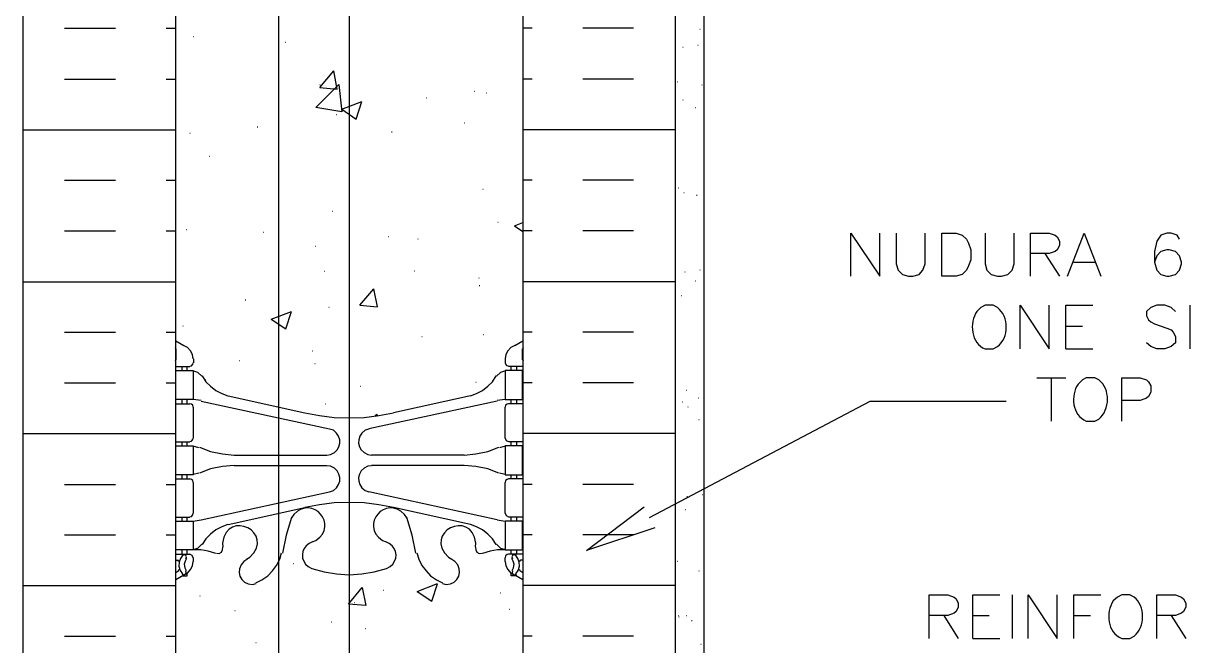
# Model space of a CAD drawing. Header units: millimetres. Extents: x 14 to 201, y 16 to 268.
# Drawn here: x 85.3 to 149.2, y 134 to 168.1 of the extents above; entities that cross this region are included whole.
import ezdxf

# ---------------------------------------------------------------- set-up
doc = ezdxf.new("R2010")
doc.units = ezdxf.units.MM
doc.layers.get('0').update_dxf_attribs({"linetype": 'CONTINUOUS'})

msp = doc.modelspace()

# ---------------------------------------------------------------- linework, layer by layer
at = {"color": 0}
for p, q in [((99.2505, 240.622), (99.2505, 115.105)), ((85.2593, 130.98), (85.2593, 188.13)), ((93.599, 188.13), (93.599, 130.98)), ((120.989, 187.452), (120.989, 130.98)), ((122.577, 187.452), (122.577, 99.8432)), ((112.649, 186.647), (112.649, 130.98)), ((103.124, 177.949), (103.124, 114.151)), ((130.62, 154.263), (130.62, 156.633)), ((130.62, 156.633), (132.208, 154.263)), ((132.208, 154.263), (132.208, 156.633)), ((133.117, 156.633), (133.117, 154.94)), ((134.705, 154.94), (134.705, 156.633)), ((135.616, 154.263), (135.616, 156.633)), ((135.616, 156.633), (136.398, 156.633)), ((136.398, 156.633), (136.737, 156.527)), ((136.737, 156.527), (136.97, 156.294)), ((136.97, 156.294), (137.075, 156.083)), ((137.075, 156.083), (137.203, 155.724)), ((137.986, 156.633), (137.986, 154.94)), ((139.573, 154.94), (139.573, 156.633)), ((140.483, 154.263), (140.483, 156.633)), ((140.483, 156.633), (141.5, 156.633)), ((141.5, 156.633), (141.837, 156.527)), ((141.837, 156.527), (141.943, 156.421)), ((141.943, 156.421), (142.07, 156.188)), ((142.07, 156.188), (142.07, 155.955)), ((142.515, 154.263), (143.425, 156.633)), ((143.425, 156.633), (144.336, 154.263)), ((147.405, 156.188), (147.278, 155.618)), ((147.617, 156.527), (147.405, 156.188)), ((147.954, 156.633), (147.617, 156.527)), ((148.187, 156.633), (147.954, 156.633)), ((148.526, 156.527), (148.187, 156.633)), ((148.653, 156.294), (148.526, 156.527)), ((137.203, 155.724), (137.203, 155.172)), ((141.5, 155.512), (140.483, 155.512)), ((141.267, 155.512), (142.07, 154.263)), ((141.837, 155.618), (141.5, 155.512)), ((141.943, 155.724), (141.837, 155.618)), ((142.07, 155.955), (141.943, 155.724)), ((147.278, 155.618), (147.278, 155.046)), ((147.617, 155.618), (147.405, 155.385)), ((147.954, 155.724), (147.617, 155.618)), ((148.083, 155.724), (147.954, 155.724)), ((148.42, 155.618), (148.083, 155.724)), ((148.653, 155.385), (148.42, 155.618)), ((133.117, 154.94), (133.223, 154.601)), ((134.578, 154.601), (134.705, 154.94)), ((137.075, 154.833), (136.97, 154.601)), ((137.203, 155.172), (137.075, 154.833)), ((137.986, 154.94), (138.092, 154.601)), ((139.467, 154.601), (139.573, 154.94)), ((142.854, 155.046), (143.997, 155.046)), ((147.405, 155.385), (147.278, 155.046)), ((147.278, 155.046), (147.405, 154.601)), ((148.759, 155.046), (148.653, 155.385)), ((148.653, 154.601), (148.759, 154.94)), ((148.759, 154.94), (148.759, 155.046)), ((133.223, 154.601), (133.456, 154.368)), ((133.456, 154.368), (133.795, 154.263)), ((133.795, 154.263), (134.028, 154.263)), ((134.028, 154.263), (134.366, 154.368)), ((134.366, 154.368), (134.578, 154.601)), ((136.398, 154.263), (135.616, 154.263)), ((136.737, 154.368), (136.398, 154.263)), ((136.97, 154.601), (136.737, 154.368)), ((138.092, 154.601), (138.325, 154.368)), ((138.325, 154.368), (138.662, 154.263)), ((138.662, 154.263), (138.895, 154.263)), ((138.895, 154.263), (139.234, 154.368)), ((139.234, 154.368), (139.467, 154.601)), ((147.405, 154.601), (147.617, 154.368)), ((147.617, 154.368), (147.954, 154.263)), ((147.954, 154.263), (148.083, 154.263)), ((148.083, 154.263), (148.42, 154.368)), ((148.42, 154.368), (148.653, 154.601)), ((137.753, 152.549), (137.541, 152.337)), ((137.986, 152.676), (137.753, 152.549)), ((138.429, 152.676), (137.986, 152.676)), ((138.662, 152.549), (138.429, 152.676)), ((139.912, 150.283), (139.912, 152.676)), ((139.912, 152.676), (141.5, 150.283)), ((141.5, 150.283), (141.5, 152.676)), ((142.409, 150.283), (142.409, 152.676)), ((142.409, 152.676), (143.891, 152.676)), ((147.066, 152.549), (146.833, 152.337)), ((146.833, 152.337), (146.833, 152.104)), ((147.405, 152.676), (147.066, 152.549)), ((147.85, 152.676), (147.405, 152.676)), ((148.187, 152.549), (147.85, 152.676)), ((148.42, 152.337), (148.187, 152.549)), ((149.204, 152.676), (149.204, 150.283)), ((146.833, 152.104), (146.939, 151.871)), ((146.939, 151.871), (147.066, 151.765)), ((147.066, 151.765), (147.278, 151.658)), ((147.278, 151.658), (147.954, 151.426)), ((142.409, 151.532), (143.32, 151.532)), ((147.954, 151.426), (148.187, 151.321)), ((148.187, 151.321), (148.293, 151.193)), ((148.293, 151.193), (148.42, 150.961)), ((148.42, 150.961), (148.42, 150.622)), ((93.6198, 150.283), (93.599, 150.347)), ((93.6198, 150.729), (94.065, 150.473)), ((93.6198, 150.347), (93.6198, 150.347)), ((93.6417, 149.691), (93.6417, 150.283)), ((94.2552, 150.367), (94.0428, 150.473)), ((94.4245, 150.177), (94.2552, 150.367)), ((111.993, 150.367), (111.824, 150.177)), ((112.204, 150.473), (111.993, 150.367)), ((112.204, 150.473), (112.649, 150.729)), ((112.629, 149.691), (112.629, 150.283)), ((112.649, 150.347), (112.649, 150.347)), ((112.67, 150.347), (112.649, 150.283)), ((137.986, 150.283), (138.429, 150.283)), ((138.429, 150.283), (138.662, 150.41)), ((142.409, 150.283), (143.891, 150.283)), ((147.066, 150.41), (146.833, 150.622)), ((147.405, 150.283), (147.066, 150.41)), ((147.85, 150.283), (147.405, 150.283)), ((148.187, 150.41), (147.85, 150.283)), ((148.42, 150.622), (148.187, 150.41)), ((93.599, 149.628), (93.6198, 149.691)), ((94.5307, 149.967), (94.4245, 150.177)), ((94.572, 149.733), (94.5307, 149.967)), ((94.5942, 149.733), (94.5942, 149.521)), ((111.718, 149.967), (111.675, 149.733)), ((111.675, 149.733), (111.675, 149.521)), ((111.824, 150.177), (111.718, 149.967)), ((112.649, 149.691), (112.67, 149.628)), ((93.599, 149.309), (94.3818, 149.309)), ((93.6198, 149.098), (94.572, 149.098)), ((93.6198, 147.511), (93.6198, 149.098)), ((93.9588, 149.098), (93.9588, 149.309)), ((94.2344, 149.098), (94.2344, 149.309)), ((94.3818, 149.331), (94.488, 149.352)), ((94.488, 149.352), (94.5515, 149.437)), ((94.5515, 149.437), (94.572, 149.521)), ((94.827, 148.992), (94.5515, 149.076)), ((94.572, 149.098), (94.572, 147.511)), ((95.0376, 148.78), (94.827, 148.992)), ((111.421, 148.992), (111.209, 148.78)), ((111.697, 149.076), (111.421, 148.992)), ((111.675, 149.521), (111.738, 149.394)), ((112.629, 149.098), (111.675, 149.098)), ((111.675, 149.098), (111.675, 147.511)), ((111.738, 149.394), (111.867, 149.331)), ((112.649, 149.309), (111.867, 149.309)), ((112.014, 149.098), (112.014, 149.309)), ((112.31, 149.098), (112.31, 149.309)), ((112.629, 147.511), (112.629, 149.098)), ((95.0599, 148.802), (95.2708, 148.483)), ((95.2708, 148.483), (95.5255, 148.23)), ((110.722, 148.23), (110.976, 148.483)), ((110.976, 148.483), (111.188, 148.802)), ((140.822, 148.696), (142.409, 148.696)), ((141.604, 148.696), (141.604, 146.326)), ((143.32, 148.59), (143.087, 148.357)), ((143.531, 148.696), (143.32, 148.59)), ((143.997, 148.696), (143.531, 148.696)), ((144.23, 148.59), (143.997, 148.696)), ((145.478, 146.326), (145.478, 148.696)), ((145.478, 148.696), (146.495, 148.696)), ((146.495, 148.696), (146.833, 148.59)), ((146.833, 148.59), (146.939, 148.483)), ((146.939, 148.483), (147.066, 148.251)), ((95.5255, 148.23), (95.8219, 147.997)), ((95.8219, 147.997), (96.139, 147.828)), ((96.139, 147.828), (96.4777, 147.701)), ((109.77, 147.701), (110.109, 147.828)), ((110.109, 147.828), (110.426, 147.997)), ((110.426, 147.997), (110.722, 148.23)), ((147.066, 147.913), (146.939, 147.68)), ((147.066, 148.251), (147.066, 147.913)), ((93.599, 147.278), (94.3818, 147.278)), ((94.572, 147.511), (93.6198, 147.511)), ((93.9588, 147.278), (93.9588, 147.511)), ((94.2344, 147.278), (94.2344, 147.511)), ((94.488, 147.257), (94.3818, 147.278)), ((94.5515, 147.192), (94.488, 147.257)), ((94.572, 147.088), (94.5515, 147.192)), ((95.0172, 147.447), (94.572, 147.511)), ((94.5942, 145.394), (94.5942, 147.088)), ((95.0172, 147.425), (102.045, 145.901)), ((96.4985, 147.701), (100.691, 146.769)), ((111.231, 147.425), (104.203, 145.901)), ((109.77, 147.701), (105.558, 146.769)), ((111.675, 147.511), (111.231, 147.447)), ((111.675, 147.511), (112.629, 147.511)), ((111.697, 147.192), (111.675, 147.088)), ((111.675, 145.394), (111.675, 147.088)), ((111.781, 147.257), (111.697, 147.192)), ((111.867, 147.278), (111.781, 147.257)), ((112.649, 147.278), (111.867, 147.278)), ((112.014, 147.278), (112.014, 147.511)), ((112.31, 147.278), (112.31, 147.511)), ((119.592, 141.034), (131.679, 147.425)), ((131.679, 147.425), (139.15, 147.425)), ((146.495, 147.447), (145.478, 147.447)), ((146.833, 147.574), (146.495, 147.447)), ((146.939, 147.68), (146.833, 147.574)), ((100.691, 146.769), (101.494, 146.622)), ((101.494, 146.622), (102.299, 146.516)), ((102.299, 146.516), (103.124, 146.495)), ((103.124, 146.495), (103.95, 146.516)), ((103.95, 146.516), (104.754, 146.622)), ((104.754, 146.622), (105.558, 146.769)), ((102.256, 145.817), (102.045, 145.881)), ((104.203, 145.881), (103.992, 145.817)), ((143.531, 146.326), (143.997, 146.326)), ((143.997, 146.326), (144.23, 146.43)), ((93.599, 145.182), (94.3818, 145.182)), ((93.9588, 144.971), (93.9588, 145.182)), ((94.2344, 144.971), (94.2344, 145.182)), ((94.3818, 145.204), (94.488, 145.225)), ((94.488, 145.225), (94.5515, 145.308)), ((94.5515, 145.308), (94.572, 145.394)), ((111.675, 145.394), (111.738, 145.267)), ((111.738, 145.267), (111.867, 145.204)), ((112.649, 145.182), (111.867, 145.182)), ((112.014, 144.971), (112.014, 145.182)), ((112.31, 144.971), (112.31, 145.182)), ((93.6198, 144.971), (94.572, 144.971)), ((93.6198, 143.383), (93.6198, 144.971)), ((94.572, 144.971), (94.572, 143.383)), ((94.8902, 144.865), (94.572, 144.949)), ((94.8902, 144.865), (94.572, 144.949)), ((94.911, 144.885), (95.5255, 144.653)), ((94.911, 144.885), (95.5255, 144.653)), ((95.5255, 144.653), (96.1817, 144.526)), ((95.5255, 144.653), (96.1817, 144.526)), ((96.1817, 144.526), (96.8167, 144.463)), ((96.1817, 144.526), (96.8167, 144.463)), ((109.431, 144.463), (110.067, 144.526)), ((109.431, 144.463), (110.067, 144.526)), ((110.067, 144.526), (110.722, 144.653)), ((110.067, 144.526), (110.722, 144.653)), ((110.722, 144.653), (111.337, 144.885)), ((110.722, 144.653), (111.337, 144.885)), ((111.675, 144.949), (111.358, 144.865)), ((111.675, 144.949), (111.358, 144.865)), ((112.629, 144.971), (111.675, 144.971)), ((111.675, 144.971), (111.675, 143.383)), ((112.629, 143.383), (112.629, 144.971)), ((96.8167, 143.891), (96.1817, 143.827)), ((96.8167, 144.463), (101.896, 144.463)), ((96.8167, 143.891), (101.896, 143.891)), ((101.896, 144.463), (102.108, 144.483)), ((104.14, 144.483), (104.352, 144.463)), ((109.431, 144.463), (104.352, 144.463)), ((109.431, 143.891), (104.352, 143.891)), ((110.067, 143.827), (109.431, 143.891)), ((94.572, 143.383), (93.6198, 143.383)), ((93.9588, 143.151), (93.9588, 143.383)), ((94.2344, 143.151), (94.2344, 143.383)), ((94.572, 143.404), (94.8902, 143.488)), ((95.5255, 143.7), (94.911, 143.468)), ((96.1817, 143.827), (95.5255, 143.7)), ((102.108, 143.849), (101.896, 143.87)), ((104.352, 143.87), (104.14, 143.849)), ((110.722, 143.7), (110.067, 143.827)), ((111.337, 143.468), (110.722, 143.7)), ((111.358, 143.488), (111.675, 143.404)), ((111.675, 143.383), (112.629, 143.383)), ((112.014, 143.151), (112.014, 143.383)), ((112.31, 143.151), (112.31, 143.383)), ((93.599, 143.151), (94.3818, 143.151)), ((94.488, 143.129), (94.3818, 143.151)), ((94.5515, 143.065), (94.488, 143.129)), ((94.572, 142.959), (94.5515, 143.065)), ((94.5942, 141.267), (94.5942, 142.959)), ((111.697, 143.065), (111.675, 142.959)), ((111.675, 141.267), (111.675, 142.959)), ((111.781, 143.129), (111.697, 143.065)), ((111.867, 143.151), (111.781, 143.129)), ((112.649, 143.151), (111.867, 143.151)), ((95.0172, 140.907), (102.045, 142.452)), ((102.045, 142.452), (102.256, 142.515)), ((103.992, 142.515), (104.203, 142.452)), ((111.231, 140.907), (104.203, 142.452)), ((96.4985, 140.652), (100.691, 141.584)), ((101.494, 141.733), (100.691, 141.584)), ((102.299, 141.837), (101.494, 141.733)), ((103.124, 141.859), (102.299, 141.837)), ((103.95, 141.837), (103.124, 141.859)), ((104.754, 141.733), (103.95, 141.837)), ((105.558, 141.584), (104.754, 141.733)), ((109.77, 140.652), (105.558, 141.584)), ((116.141, 139.234), (119.295, 141.627)), ((93.599, 141.055), (94.3818, 141.055)), ((93.6198, 140.842), (94.572, 140.842)), ((93.6198, 139.255), (93.6198, 140.842)), ((93.9588, 140.842), (93.9588, 141.055)), ((94.2344, 140.842), (94.2344, 141.055)), ((94.3818, 141.075), (94.488, 141.097)), ((94.488, 141.097), (94.5515, 141.181)), ((94.5515, 141.181), (94.572, 141.267)), ((94.572, 140.842), (95.0172, 140.907)), ((94.572, 140.842), (94.572, 139.255)), ((99.9698, 141.034), (99.6735, 140.06)), ((100.096, 141.204), (99.9698, 141.012)), ((106.279, 141.012), (106.15, 141.204)), ((106.575, 140.06), (106.279, 141.034)), ((111.231, 140.907), (111.675, 140.842)), ((111.675, 141.267), (111.738, 141.139)), ((112.629, 140.842), (111.675, 140.842)), ((111.675, 140.842), (111.675, 139.255)), ((111.738, 141.139), (111.867, 141.075)), ((112.649, 141.055), (111.867, 141.055)), ((112.014, 140.842), (112.014, 141.055)), ((112.31, 140.842), (112.31, 141.055)), ((112.629, 139.255), (112.629, 140.842)), ((95.5255, 140.123), (95.2708, 139.869)), ((95.8219, 140.356), (95.5255, 140.123)), ((96.139, 140.525), (95.8219, 140.356)), ((96.4777, 140.652), (96.139, 140.525)), ((99.6735, 140.06), (99.4625, 139.087)), ((106.785, 139.087), (106.575, 140.06)), ((110.109, 140.525), (109.77, 140.652)), ((110.426, 140.356), (110.109, 140.525)), ((110.722, 140.123), (110.426, 140.356)), ((110.976, 139.869), (110.722, 140.123)), ((119.888, 140.462), (116.141, 139.234)), ((94.827, 139.361), (95.0376, 139.573)), ((95.2708, 139.869), (95.0599, 139.551)), ((96.1817, 139.637), (96.2021, 139.424)), ((96.1817, 139.255), (96.2021, 139.404)), ((101.114, 139.7), (100.922, 139.616)), ((101.092, 139.7), (101.304, 139.784)), ((104.944, 139.784), (105.155, 139.7)), ((105.325, 139.616), (105.135, 139.7)), ((110.046, 139.424), (110.067, 139.637)), ((110.046, 139.404), (110.067, 139.255)), ((111.188, 139.551), (110.976, 139.869)), ((111.209, 139.573), (111.421, 139.361)), ((93.599, 139.022), (94.3818, 139.022)), ((94.572, 139.255), (93.6198, 139.255)), ((93.8749, 138.791), (93.8114, 138.578)), ((94.0015, 138.981), (93.8749, 138.791)), ((93.9588, 139.022), (93.9588, 139.255)), ((94.0855, 139.001), (94.0015, 138.958)), ((94.1709, 138.958), (94.0855, 139.001)), ((94.2125, 138.791), (94.1282, 138.642)), ((94.2125, 138.875), (94.1709, 138.958)), ((94.1709, 138.791), (94.2125, 138.875)), ((94.2344, 139.022), (94.2344, 139.255)), ((94.5085, 138.958), (94.3818, 139.022)), ((94.572, 138.832), (94.5085, 138.958)), ((94.5515, 139.277), (94.827, 139.361)), ((94.9964, 139.255), (94.572, 139.255)), ((94.5942, 138.621), (94.5942, 138.832)), ((95.3989, 139.192), (94.9964, 139.255)), ((95.8219, 139.065), (95.3989, 139.192)), ((95.8427, 139.087), (95.9915, 139.065)), ((95.9915, 139.065), (96.1182, 139.128)), ((96.1182, 139.128), (96.1817, 139.255)), ((97.4933, 138.748), (97.6835, 138.854)), ((99.314, 138.748), (99.4198, 139.107)), ((106.828, 139.107), (106.934, 138.748)), ((108.563, 138.854), (108.755, 138.748)), ((110.067, 139.255), (110.13, 139.128)), ((110.13, 139.128), (110.257, 139.065)), ((110.257, 139.065), (110.406, 139.087)), ((110.849, 139.192), (110.426, 139.065)), ((111.252, 139.255), (110.849, 139.192)), ((111.675, 139.255), (111.252, 139.255)), ((111.421, 139.361), (111.697, 139.277)), ((111.675, 139.255), (112.629, 139.255)), ((111.697, 138.938), (111.675, 138.832)), ((111.675, 138.621), (111.675, 138.832)), ((111.781, 139.001), (111.697, 138.938)), ((111.867, 139.022), (111.781, 139.001)), ((112.649, 139.022), (111.867, 139.022)), ((112.014, 139.022), (112.014, 139.255)), ((112.077, 138.958), (112.034, 138.875)), ((112.034, 138.875), (112.077, 138.791)), ((112.12, 138.642), (112.034, 138.791)), ((112.163, 139.001), (112.077, 138.958)), ((112.247, 138.958), (112.163, 139.001)), ((112.373, 138.791), (112.247, 138.981)), ((112.31, 139.022), (112.31, 139.255)), ((112.437, 138.578), (112.373, 138.791)), ((93.599, 138.705), (93.726, 138.705)), ((93.7687, 138.684), (93.726, 138.705)), ((93.7687, 138.621), (93.7687, 138.684)), ((93.7687, 138.092), (93.7892, 138.176)), ((93.8114, 138.578), (93.7892, 138.366)), ((93.7892, 138.366), (93.8526, 138.133)), ((93.8526, 138.133), (93.9793, 137.943)), ((94.1282, 138.642), (94.0855, 138.472)), ((94.0855, 138.472), (94.1077, 138.282)), ((94.1077, 138.282), (94.1917, 138.133)), ((94.2552, 137.986), (94.4245, 138.176)), ((94.4245, 138.176), (94.5307, 138.388)), ((94.5307, 138.388), (94.572, 138.621)), ((97.5155, 138.726), (97.3459, 138.621)), ((98.9115, 138.113), (99.1443, 138.409)), ((99.1443, 138.409), (99.314, 138.748)), ((100.881, 138.345), (101.071, 138.239)), ((101.071, 138.239), (101.749, 138.049)), ((104.499, 138.049), (105.178, 138.239)), ((105.178, 138.239), (105.368, 138.345)), ((106.934, 138.748), (107.104, 138.409)), ((107.104, 138.409), (107.337, 138.113)), ((108.924, 138.621), (108.755, 138.726)), ((111.675, 138.621), (111.718, 138.388)), ((111.718, 138.388), (111.824, 138.176)), ((111.824, 138.176), (111.993, 137.986)), ((112.057, 138.133), (112.141, 138.282)), ((112.163, 138.472), (112.12, 138.642)), ((112.141, 138.282), (112.163, 138.472)), ((112.267, 137.943), (112.396, 138.133)), ((112.396, 138.133), (112.459, 138.366)), ((112.459, 138.366), (112.437, 138.578)), ((112.459, 138.176), (112.48, 138.092)), ((112.522, 138.705), (112.48, 138.684)), ((112.48, 138.684), (112.48, 138.621)), ((112.649, 138.705), (112.522, 138.705)), ((93.7892, 138.113), (93.6198, 138.006)), ((94.065, 137.88), (93.6198, 137.626)), ((93.9588, 137.943), (94.0428, 137.9)), ((93.9588, 137.837), (94.2344, 137.837)), ((94.0428, 137.88), (94.2552, 137.986)), ((94.0428, 137.9), (94.149, 137.922)), ((94.149, 137.922), (94.1917, 138.029)), ((94.1917, 138.029), (94.1709, 138.113)), ((94.2344, 137.837), (94.2344, 137.964)), ((98.002, 137.457), (98.341, 137.626)), ((98.341, 137.626), (98.6578, 137.837)), ((98.6578, 137.837), (98.9115, 138.113)), ((101.749, 138.049), (102.425, 137.943)), ((102.425, 137.943), (103.124, 137.9)), ((103.124, 137.9), (103.823, 137.943)), ((103.823, 137.943), (104.499, 138.049)), ((107.337, 138.113), (107.59, 137.837)), ((107.59, 137.837), (107.907, 137.626)), ((107.907, 137.626), (108.246, 137.457)), ((111.993, 137.986), (112.204, 137.88)), ((112.014, 137.837), (112.014, 137.964)), ((112.31, 137.837), (112.014, 137.837)), ((112.077, 138.113), (112.057, 138.029)), ((112.057, 138.029), (112.099, 137.922)), ((112.099, 137.922), (112.204, 137.9)), ((112.204, 137.9), (112.29, 137.943)), ((112.649, 137.626), (112.204, 137.88)), ((112.649, 138.006), (112.48, 138.113)), ((97.8323, 137.371), (98.0225, 137.414)), ((108.246, 137.414), (108.436, 137.371)), ((134.917, 134.408), (134.917, 136.801)), ((134.917, 136.801), (135.953, 136.801)), ((135.953, 136.801), (136.292, 136.674)), ((136.292, 136.674), (136.398, 136.568)), ((136.398, 136.568), (136.504, 136.335)), ((136.504, 136.335), (136.504, 136.122)), ((137.308, 134.408), (137.308, 136.801)), ((137.308, 136.801), (138.789, 136.801)), ((139.467, 136.801), (139.467, 134.408)), ((140.356, 134.408), (140.356, 136.801)), ((140.356, 136.801), (141.943, 134.408)), ((141.943, 134.408), (141.943, 136.801)), ((142.854, 134.408), (142.854, 136.801)), ((142.854, 136.801), (144.336, 136.801)), ((145.245, 136.674), (145.012, 136.462)), ((145.478, 136.801), (145.245, 136.674)), ((145.923, 136.801), (145.478, 136.801)), ((146.156, 136.674), (145.923, 136.801)), ((147.405, 134.408), (147.405, 136.801)), ((147.405, 136.801), (148.42, 136.801)), ((148.42, 136.801), (148.759, 136.674)), ((148.759, 136.674), (148.865, 136.568)), ((148.865, 136.568), (148.992, 136.335)), ((148.992, 136.335), (148.992, 136.122)), ((135.953, 135.657), (134.917, 135.657)), ((135.72, 135.657), (136.504, 134.408)), ((136.292, 135.783), (135.953, 135.657)), ((136.398, 135.89), (136.292, 135.783)), ((136.504, 136.122), (136.398, 135.89)), ((137.308, 135.657), (138.219, 135.657)), ((142.854, 135.657), (143.764, 135.657)), ((148.42, 135.657), (147.405, 135.657)), ((148.187, 135.657), (148.992, 134.408)), ((148.759, 135.783), (148.42, 135.657)), ((148.865, 135.89), (148.759, 135.783)), ((148.992, 136.122), (148.865, 135.89)), ((137.308, 134.408), (138.789, 134.408)), ((145.478, 134.408), (145.923, 134.408)), ((145.923, 134.408), (146.156, 134.535))]:
    msp.add_line(p, q, dxfattribs=at)
at = {"color": 252}
for p, q in [((87.5249, 167.872), (90.3182, 167.872)), ((93.0906, 167.872), (93.599, 167.872)), ((113.158, 167.872), (112.649, 167.872)), ((118.703, 167.872), (115.93, 167.872)), ((122.344, 167.809), (122.364, 167.809)), ((94.572, 167.407), (94.5942, 167.407)), ((99.61, 167.11), (99.6322, 167.11)), ((122.238, 166.941), (122.258, 166.941)), ((121.412, 166.835), (121.433, 166.835)), ((87.5249, 165.079), (90.3182, 165.079)), ((93.0906, 165.079), (93.599, 165.079)), ((101.516, 164.614), (102.278, 165.523)), ((102.468, 164.528), (102.278, 165.523)), ((113.158, 165.079), (112.649, 165.079)), ((118.703, 165.079), (115.93, 165.079)), ((101.304, 163.513), (102.552, 164.783)), ((101.516, 164.783), (101.537, 164.783)), ((101.516, 164.614), (102.468, 164.528)), ((102.552, 164.783), (102.722, 163.28)), ((109.983, 164.422), (110.003, 164.422)), ((121.116, 164.931), (121.136, 164.931)), ((122.45, 164.761), (122.47, 164.761)), ((102.722, 163.429), (103.823, 163.852)), ((103.504, 162.877), (103.823, 163.852)), ((107.337, 164.042), (107.357, 164.042)), ((110.639, 164.317), (110.659, 164.317)), ((121.412, 163.935), (121.433, 163.935)), ((102.722, 163.28), (101.304, 163.513)), ((102.405, 163.132), (102.425, 163.132)), ((102.722, 163.429), (103.504, 162.877)), ((122.089, 163.513), (122.111, 163.513)), ((98.086, 162.454), (98.1082, 162.454)), ((109.431, 162.687), (109.454, 162.687)), ((85.2593, 162.305), (93.599, 162.305)), ((94.3818, 162.115), (94.404, 162.115)), ((105.453, 162.179), (105.474, 162.179)), ((120.967, 162.305), (112.649, 162.305)), ((122.554, 161.692), (122.577, 161.692)), ((95.4401, 160.846), (95.4624, 160.846)), ((87.5249, 159.533), (90.3182, 159.533)), ((93.0906, 159.533), (93.599, 159.533)), ((113.158, 159.533), (112.649, 159.533)), ((118.703, 159.533), (115.93, 159.533)), ((110.447, 159.046), (110.469, 159.046)), ((121.179, 159.11), (121.2, 159.11)), ((121.475, 158.856), (121.496, 158.856)), ((122.174, 158.707), (122.195, 158.707)), ((102.193, 157.841), (102.213, 157.841)), ((87.5249, 156.76), (90.3182, 156.76)), ((93.0906, 156.76), (93.599, 156.76)), ((94.1917, 156.823), (94.2125, 156.823)), ((98.425, 156.676), (98.4458, 156.676)), ((111.274, 157.226), (111.294, 157.226)), ((112.183, 157.036), (112.649, 157.205)), ((112.183, 157.036), (112.649, 156.717)), ((113.158, 156.76), (112.649, 156.76)), ((118.703, 156.76), (115.93, 156.76)), ((105.261, 156.443), (105.283, 156.443)), ((106.892, 156.317), (106.912, 156.317)), ((101.283, 155.914), (101.304, 155.914)), ((101.769, 154.537), (101.79, 154.537)), ((106.679, 154.559), (106.702, 154.559)), ((110.236, 154.178), (110.257, 154.178)), ((121.518, 154.517), (121.539, 154.517)), ((122.344, 154.623), (122.364, 154.623)), ((85.2593, 153.967), (93.599, 153.967)), ((103.717, 152.676), (104.479, 153.585)), ((104.669, 152.59), (104.479, 153.585)), ((110.257, 153.755), (110.279, 153.755)), ((120.967, 153.967), (112.649, 153.967)), ((122.111, 154.008), (122.131, 154.008)), ((97.4302, 152.972), (97.4506, 152.972)), ((121.327, 153.205), (121.349, 153.205)), ((98.848, 151.914), (99.9698, 152.337)), ((99.6527, 151.384), (99.9698, 152.337)), ((102.003, 152.569), (102.023, 152.569)), ((103.717, 152.676), (104.669, 152.59)), ((94.0015, 151.554), (94.0223, 151.554)), ((98.848, 151.914), (99.6527, 151.384)), ((120.989, 151.575), (121.01, 151.575)), ((87.5249, 151.193), (90.3182, 151.193)), ((93.0906, 151.193), (93.599, 151.193)), ((107.104, 150.961), (107.125, 150.961)), ((110.49, 151.066), (110.512, 151.066)), ((113.158, 151.193), (112.649, 151.193)), ((118.703, 151.193), (115.93, 151.193)), ((97.113, 149.648), (97.1338, 149.648)), ((101.092, 150.177), (101.114, 150.177)), ((101.24, 149.479), (101.261, 149.479)), ((87.5249, 148.42), (90.3182, 148.42)), ((93.0906, 148.42), (93.599, 148.42)), ((95.25, 148.59), (95.2708, 148.59)), ((110.067, 148.463), (110.087, 148.463)), ((113.158, 148.42), (112.649, 148.42)), ((118.703, 148.42), (115.93, 148.42)), ((103.737, 148.23), (103.759, 148.23)), ((121.602, 148.018), (121.624, 148.018)), ((101.812, 147.278), (101.833, 147.278)), ((121.392, 147.384), (121.412, 147.384)), ((121.688, 147.108), (121.708, 147.108)), ((122.258, 147.595), (122.28, 147.595)), ((104.542, 146.579), (104.648, 146.706)), ((104.648, 146.706), (104.669, 146.6)), ((121.01, 146.219), (121.03, 146.219)), ((122.301, 146.41), (122.321, 146.41)), ((85.2593, 145.647), (93.599, 145.647)), ((120.967, 145.647), (112.649, 145.647)), ((87.5249, 142.854), (90.3182, 142.854)), ((93.0906, 142.854), (93.599, 142.854)), ((113.158, 142.854), (112.649, 142.854)), ((118.703, 142.854), (115.93, 142.854)), ((121.01, 142.092), (121.03, 142.092)), ((121.645, 142.197), (121.666, 142.197)), ((122.47, 142.303), (122.491, 142.303)), ((121.01, 141.71), (121.03, 141.71)), ((121.559, 141.478), (121.582, 141.478)), ((87.5249, 140.08), (90.3182, 140.08)), ((93.0906, 140.08), (93.599, 140.08)), ((113.158, 140.08), (112.649, 140.08)), ((118.703, 140.08), (115.93, 140.08)), ((100.076, 138.515), (100.096, 138.515)), ((121.116, 138.642), (121.136, 138.642)), ((122.301, 138.113), (122.321, 138.113)), ((85.2593, 137.308), (93.599, 137.308)), ((103.081, 136.292), (103.843, 137.203)), ((103.843, 137.203), (104.033, 136.208)), ((105.008, 137.054), (105.029, 137.054)), ((106.849, 136.97), (107.971, 137.414)), ((106.849, 136.97), (107.654, 136.441)), ((107.654, 136.441), (107.971, 137.393)), ((111.401, 136.905), (111.421, 136.905)), ((120.967, 137.308), (112.649, 137.308)), ((94.9332, 136.737), (94.9537, 136.737)), ((104.033, 136.208), (103.081, 136.292)), ((103.42, 136.376), (103.441, 136.376)), ((96.8583, 135.932), (96.8802, 135.932)), ((111.887, 136.017), (111.908, 136.017)), ((121.179, 135.657), (121.2, 135.657)), ((121.2, 135.593), (121.222, 135.593)), ((121.602, 135.657), (121.624, 135.657)), ((102.15, 135.318), (102.172, 135.318)), ((104.013, 134.958), (104.033, 134.958)), ((121.898, 135.381), (121.921, 135.381)), ((87.5249, 134.535), (90.3182, 134.535)), ((93.0906, 134.535), (93.599, 134.535)), ((113.158, 134.535), (112.649, 134.535)), ((118.703, 134.535), (115.93, 134.535)), ((98.002, 134.175), (98.0225, 134.175)), ((122.407, 134.092), (122.428, 134.092))]:
    msp.add_line(p, q, dxfattribs=at)
at = {"color": 0}
for points in [[(137.541, 152.337), (137.098, 151.718), (137.221, 150.573), (137.986, 150.283)], [(138.662, 150.41), (139.313, 150.888), (139.313, 152.071), (138.662, 152.549)], [(143.087, 148.357), (142.655, 147.729), (142.77, 146.638), (143.531, 146.326)], [(144.23, 146.43), (144.847, 146.959), (144.864, 148.062), (144.23, 148.59)], [(102.108, 144.483), (102.716, 144.724), (102.788, 145.455), (102.256, 145.817)], [(103.992, 145.817), (103.46, 145.455), (103.532, 144.724), (104.14, 144.483)], [(102.256, 142.515), (102.788, 142.878), (102.716, 143.608), (102.108, 143.849)], [(104.14, 143.849), (103.532, 143.608), (103.46, 142.878), (103.992, 142.515)], [(101.304, 139.784), (102.581, 140.623), (101.1, 142.311), (100.096, 141.204)], [(106.15, 141.204), (105.149, 142.311), (103.667, 140.623), (104.944, 139.784)], [(97.6835, 138.854), (99.1059, 140.199), (96.4336, 141.556), (96.1817, 139.637)], [(110.067, 139.637), (109.814, 141.556), (107.142, 140.2), (108.563, 138.854)], [(100.922, 139.616), (100.445, 139.323), (100.437, 138.662), (100.881, 138.345)], [(105.368, 138.345), (105.81, 138.662), (105.803, 139.323), (105.325, 139.616)], [(97.3459, 138.621), (96.847, 138.158), (97.1215, 137.361), (97.8323, 137.371)], [(108.436, 137.371), (109.149, 137.361), (109.422, 138.158), (108.924, 138.621)], [(145.012, 136.462), (144.587, 135.809), (144.683, 134.723), (145.478, 134.408)], [(146.156, 134.535), (146.78, 135.005), (146.78, 136.204), (146.156, 136.674)]]:
    msp.add_open_spline(points, degree=3, dxfattribs=at)

doc.saveas('drawing.dxf')
